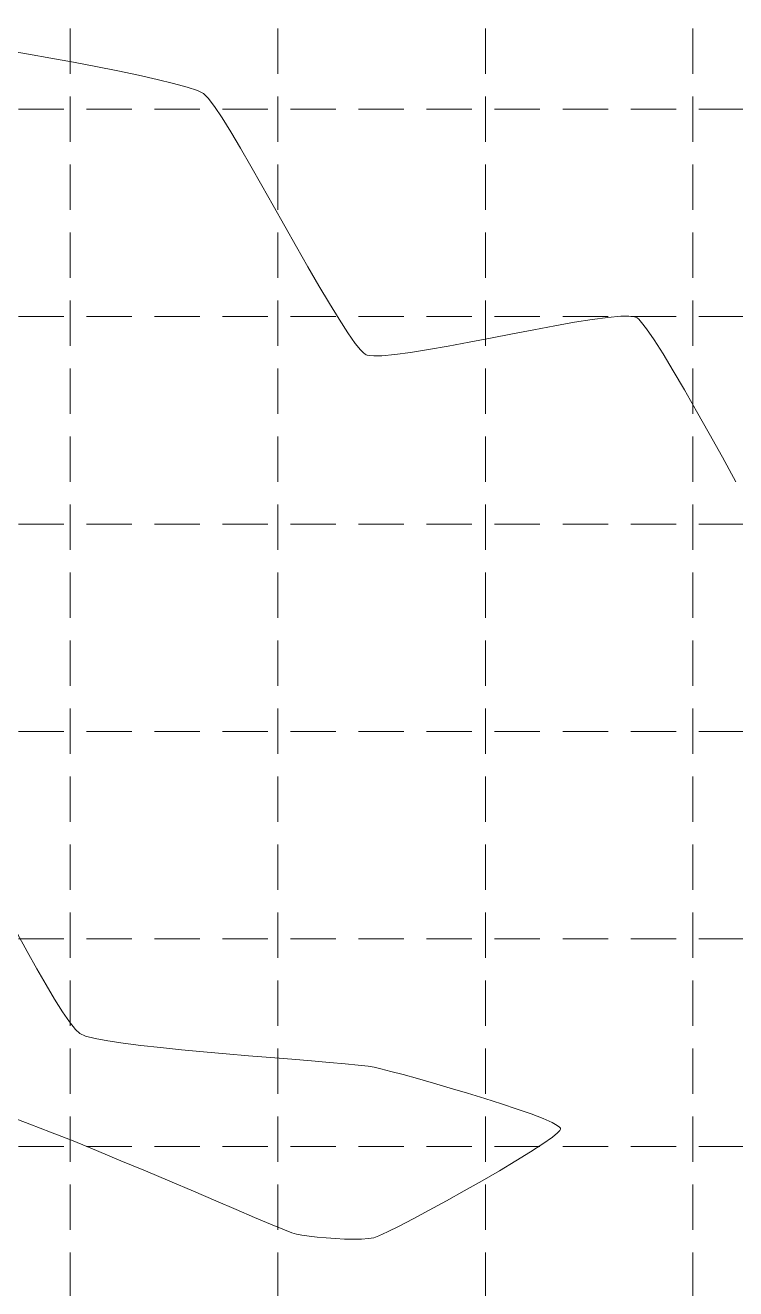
# Model space of a CAD drawing. Extents: x 2140663 to 2528301, y 336313 to 7007653.
# Drawn here: x 2527634.9 to 2527728.8, y 7006672.2 to 7006839.4 of the extents above; entities that cross this region are included whole.
import ezdxf

# ---------------------------------------------------------------- set-up
doc = ezdxf.new("R2010")
doc.units = 0
doc.header["$MEASUREMENT"] = 0
doc.linetypes.add('HIDDEN', pattern=[0.375, 0.25, -0.125])
doc.layers.add('1 EXISTING CONTOURS', color=43, linetype='Continuous')
doc.layers.add('GRID', color=254, linetype='HIDDEN')

msp = doc.modelspace()

# ---------------------------------------------------------------- linework, layer by layer
at = {"layer": '1 EXISTING CONTOURS', "color": 43, "lineweight": 0}
for points, elevation in [([(2527632.492524571, 7006836.0501443), (2527635.305674297, 7006835.56414068)], 603), ([(2527635.305674297, 7006835.56414068), (2527638.244651968, 7006835.042002284)], 603), ([(2527644.211493701, 7006833.928751747), (2527647.095059042, 7006833.357354903)], 603), ([(2527647.095059042, 7006833.357354903), (2527649.815854887, 7006832.789253875)], 603), ([(2527654.480540643, 7006831.702369854), (2527656.280131833, 7006831.203302161)], 603), ([(2527658.453064035, 7006830.343203649), (2527659.072102317, 7006829.732382655)], 603), ([(2527660.894395502, 7006827.146607152), (2527662.046819529, 7006825.29194797)], 603), ([(2527663.326207925, 7006823.142971385), (2527664.707145253, 7006820.759825061)], 603), ([(2527667.672004948, 7006815.531613846), (2527669.205096439, 7006812.806844282)], 603), ([(2527676.360552753, 7006800.482263438), (2527677.511735717, 7006798.698234308)], 603), ([(2527714.693640216, 7006800.899638461), (2527715.290777911, 7006800.841979387)], 603), ([(2527715.290777911, 7006800.841979387), (2527715.586317498, 7006800.767912955)], 603), ([(2527715.701753276, 7006800.719647414), (2527715.791532223, 7006800.666195607)], 603), ([(2527716.002069939, 7006800.492897119), (2527716.392197501, 7006800.073247859)], 603), ([(2527716.392197501, 7006800.073247859), (2527717.042340104, 7006799.23320582)], 603), ([(2527717.042340104, 7006799.23320582), (2527718.045131354, 7006797.770048044)], 603), ([(2527677.511735717, 7006798.698234308), (2527678.510313225, 7006797.281512071)], 603), ([(2527680.066344707, 7006795.744032428), (2527680.367513437, 7006795.673281276)], 603), ([(2527680.97257363, 7006795.620288154), (2527682.043536893, 7006795.641194468)], 603), ([(2527682.043536893, 7006795.641194468), (2527683.759823837, 7006795.798157231)], 603), ([(2527683.759823837, 7006795.798157231), (2527685.834655871, 7006796.079322844)], 603), ([(2527633.828728084, 7006719.165214526), (2527635.124453019, 7006716.804163997)], 602), ([(2527635.124453019, 7006716.804163997), (2527636.390914164, 7006714.536219955)], 602), ([(2527637.605165928, 7006712.415879443), (2527638.744262718, 7006710.497639502)], 602), ([(2527640.705209001, 7006707.485449499), (2527641.481167309, 7006706.50049352)], 602), ([(2527644.089645257, 7006705.304632998), (2527645.763968935, 7006704.994352228)], 602), ([(2527647.806866675, 7006704.688908528), (2527650.157471433, 7006704.389321765)], 602), ([(2527650.157471433, 7006704.389321765), (2527652.754916166, 7006704.096611806)], 602), ([(2527661.419619764, 7006703.269941437), (2527664.395753949, 7006703.014937376)], 602), ([(2527672.735716835, 7006702.325861523), (2527675.116667759, 7006702.124881241)], 602), ([(2527677.196655258, 7006701.939956575), (2527678.914812286, 7006701.772107391)], 602), ([(2527678.914812286, 7006701.772107391), (2527680.210271799, 7006701.622353557)], 602), ([(2527684.836027448, 7006700.508301878), (2527686.738195341, 7006699.982624191)], 602), ([(2527691.073839331, 7006698.737989087), (2527693.368977666, 7006698.053541764)], 602), ([(2527699.933631457, 7006695.958741245), (2527701.784366046, 7006695.30417171)], 602), ([(2527701.784366046, 7006695.30417171), (2527703.351077495, 7006694.700209236)], 602), ([(2527638.214880001, 7006692.909422807), (2527635.475120752, 7006693.96600222)], 602), ([(2527703.351077495, 7006694.700209236), (2527704.564596924, 7006694.164108867)], 602), ([(2527705.538463979, 7006693.560430298), (2527705.638100934, 7006693.425218818)], 602), ([(2527705.638100934, 7006693.425218818), (2527705.655384194, 7006693.364514632)], 602), ([(2527705.649380029, 7006693.300353264), (2527705.566249414, 7006693.138052479)], 602), ([(2527705.655384194, 7006693.364514632), (2527705.649380029, 7006693.300353264)], 602), ([(2527647.517858797, 7006689.123300637), (2527644.300665731, 7006690.456549586)], 602), ([(2527701.70264698, 7006690.281872376), (2527699.765682964, 7006689.083011777)], 602), ([(2527703.338089538, 7006691.35038115), (2527701.70264698, 7006690.281872376)], 602), ([(2527699.765682964, 7006689.083011777), (2527697.605187917, 7006687.794727547)], 602), ([(2527653.978761799, 7006686.400790218), (2527650.765363055, 7006687.760873371)], 602), ([(2527660.045575915, 7006683.813745975), (2527657.093638321, 7006685.074573611)], 602), ([(2527695.299152267, 7006686.457947872), (2527692.925566443, 7006685.113600943)], 602), ([(2527662.770157874, 7006682.649829745), (2527660.045575915, 7006683.813745975)], 602), ([(2527690.56242087, 7006683.802614951), (2527688.287705977, 7006682.565918083)], 602), ([(2527665.20296749, 7006681.614347352), (2527662.770157874, 7006682.649829745)], 602), ([(2527688.287705977, 7006682.565918083), (2527686.179412191, 7006681.444438531)], 602), ([(2527668.93560287, 7006680.05477379), (2527667.279588058, 7006680.738821222)], 602), ([(2527671.46199379, 7006679.255310797), (2527670.728148401, 7006679.387204736)], 602), ([(2527673.473524629, 7006679.003441091), (2527672.393798394, 7006679.125223806)], 602), ([(2527674.651134906, 7006678.896459975), (2527673.473524629, 7006679.003441091)], 602), ([(2527675.876591641, 7006678.810777792), (2527674.651134906, 7006678.896459975)], 602), ([(2527679.339664731, 7006678.746498093), (2527678.27089414, 7006678.729299522)], 602), ([(2527680.970256666, 7006678.929257277), (2527680.256131435, 7006678.810984902)], 602), ([(2527681.632961749, 7006679.180585667), (2527680.970256666, 7006678.929257277)], 602), ([(2527682.774049649, 7006679.710844134), (2527681.632961749, 7006679.180585667)], 602)]:
    msp.add_lwpolyline(points, dxfattribs=dict(at, elevation=elevation))
at = {"layer": '1 EXISTING CONTOURS', "color": 43, "lineweight": 0, "extrusion": (-0.1802521485714083, -0.9836204364160959, 0), "elevation": -7347678.36631966}
msp.add_lwpolyline([(1223239.562300237, 603), (1223242.604791165, 603)], dxfattribs=at)
at = {"layer": '1 EXISTING CONTOURS', "color": 43, "lineweight": 0, "extrusion": (-0.186577680093461, -0.9824402115604502, 0), "elevation": -7355397.40041397}
msp.add_lwpolyline([(1175937.467317751, 603), (1175940.494662768, 603)], dxfattribs=at)
at = {"layer": '1 EXISTING CONTOURS', "color": 43, "lineweight": 0, "extrusion": (-0.217877082930197, -0.9759762172992887, 0), "elevation": -7389219.129452139}
msp.add_lwpolyline([(940297.817233006, 603.0000000000003), (940300.3643001809, 603.0000000000003)], dxfattribs=at)
at = {"layer": '1 EXISTING CONTOURS', "color": 43, "lineweight": 0, "extrusion": (-0.2371748748815088, -0.9714669725342908, 0), "elevation": -7406401.716124444}
msp.add_lwpolyline([(793686.170695473, 603), (793688.4134981933, 603)], dxfattribs=at)
at = {"layer": '1 EXISTING CONTOURS', "color": 43, "lineweight": 0, "extrusion": (0.3206082966193207, 0.9472118665530209, 0), "elevation": 7447341.23711399}
msp.add_lwpolyline([(-147777.8063183273, 603.0000000000007), (-147779.2296791393, 603.0000000000007)], dxfattribs=at)
at = {"layer": '1 EXISTING CONTOURS', "color": 43, "lineweight": 0, "extrusion": (0.439708146462034, 0.8981407161101885, 0), "elevation": 7404551.635393402}
msp.add_lwpolyline([(810768.3279062416, 603.0000000000003), (810767.4096671105, 603.0000000000003)], dxfattribs=at)
at = {"layer": '1 EXISTING CONTOURS', "color": 43, "lineweight": 0, "extrusion": (0.7971491101840148, 0.6037824907471511, 0), "elevation": 6245522.288234107}
msp.add_lwpolyline([(4059331.796066163, 603.0000000000007), (4059330.434236395, 603.0000000000007)], dxfattribs=at)
at = {"layer": '1 EXISTING CONTOURS', "color": 43, "lineweight": 0, "extrusion": (0.8320721023404839, 0.554667482827944, 0), "elevation": 5989655.29042259}
msp.add_lwpolyline([(4428175.891838487, 603.0000000000007), (4428174.088876804, 603.0000000000007)], dxfattribs=at)
at = {"layer": '1 EXISTING CONTOURS', "color": 43, "lineweight": 0, "extrusion": (0.8592514663267862, 0.5115534357379177, 0), "elevation": 5756262.871819567}
msp.add_lwpolyline([(4727590.701967038, 603), (4727588.200980227, 603)], dxfattribs=at)
at = {"layer": '1 EXISTING CONTOURS', "color": 43, "lineweight": 0, "extrusion": (0.8688525657751212, 0.4950709231473697, 0), "elevation": 5665041.188117121}
msp.add_lwpolyline([(4836520.895126962, 603), (4836517.951971238, 603)], dxfattribs=at)
at = {"layer": '1 EXISTING CONTOURS', "color": 43, "lineweight": 0, "extrusion": (0.8708323865837087, 0.4915800590716861, 0), "elevation": 5645585.664237702}
msp.add_lwpolyline([(4859213.935458831, 603.0000000000007), (4859210.868229301, 603.0000000000007)], dxfattribs=at)
at = {"layer": '1 EXISTING CONTOURS', "color": 43, "lineweight": 0, "extrusion": (0.8710399980277495, 0.4912120945536848, 0), "elevation": 5643532.174417568}
msp.add_lwpolyline([(4861592.528880185, 603), (4861589.408072119, 603)], dxfattribs=at)
at = {"layer": '1 EXISTING CONTOURS', "color": 43, "lineweight": 0, "extrusion": (0.8693499168206101, 0.4941970478705821, 0), "elevation": 5660175.206619836}
msp.add_lwpolyline([(4842202.350865918, 603.0000000000007), (4842199.300563593, 603.0000000000007)], dxfattribs=at)
at = {"layer": '1 EXISTING CONTOURS', "color": 43, "lineweight": 0, "extrusion": (0.8662243236364991, 0.4996553023240018, 0), "elevation": 5690519.669373262}
msp.add_lwpolyline([(4806502.192706091, 603.0000000000007), (4806499.277683086, 603.0000000000007)], dxfattribs=at)
at = {"layer": '1 EXISTING CONTOURS', "color": 43, "lineweight": 0, "extrusion": (0.8611709795731688, 0.5083153980955022, 0), "elevation": 5738426.066064184}
msp.add_lwpolyline([(4749201.585341175, 603), (4749198.870200994, 603)], dxfattribs=at)
at = {"layer": '1 EXISTING CONTOURS', "color": 43, "lineweight": 0, "extrusion": (0.8532047547245621, 0.5215761176620339, 0), "elevation": 5811205.281999917}
msp.add_lwpolyline([(4659862.315010985, 603), (4659859.864030316, 603)], dxfattribs=at)
at = {"layer": '1 EXISTING CONTOURS', "color": 43, "lineweight": 0, "extrusion": (0.1583278803716122, -0.9873865921193342, 0), "elevation": -6518213.881029299}
msp.add_lwpolyline([(3605196.298170943, 603), (3605198.689412247, 603)], dxfattribs=at)
at = {"layer": '1 EXISTING CONTOURS', "color": 43, "lineweight": 0, "extrusion": (0.132429287441345, -0.9911924554937743, 0), "elevation": -6610344.934979226}
msp.add_lwpolyline([(3433352.534998021, 603.0000000000007), (3433354.619502469, 603.0000000000007)], dxfattribs=at)
at = {"layer": '1 EXISTING CONTOURS', "color": 43, "lineweight": 0, "extrusion": (0.08807114896242621, -0.9961141865872799, 0), "elevation": -6756955.119681845}
msp.add_lwpolyline([(3134986.700652767, 603.0000000000007), (3134988.413169895, 603.0000000000007)], dxfattribs=at)
at = {"layer": '1 EXISTING CONTOURS', "color": 43, "lineweight": 0, "extrusion": (0.01437429103562558, -0.9998966845415697, 0), "elevation": -6969742.882129974}
msp.add_lwpolyline([(2628170.275515413, 603.0000000000007), (2628171.336997948, 603.0000000000007)], dxfattribs=at)
at = {"layer": '1 EXISTING CONTOURS', "color": 43, "lineweight": 0, "extrusion": (-0.3857544101037756, -0.9226015039471203, 0), "elevation": -7439562.361244355}
msp.add_lwpolyline([(-370830.0954538439, 603), (-370829.9703339753, 603)], dxfattribs=at)
at = {"layer": '1 EXISTING CONTOURS', "color": 43, "lineweight": 0, "extrusion": (-0.6355203696016954, -0.772084101520893, 0), "elevation": -7016254.270978233}
msp.add_lwpolyline([(-2501355.373300707, 603.0000000000007), (-2501355.100613167, 603.0000000000007)], dxfattribs=at)
at = {"layer": '1 EXISTING CONTOURS', "color": 43, "lineweight": 0, "extrusion": (0.1893097072459861, -0.9819174276600039, 0), "elevation": -6401579.598367989}
msp.add_lwpolyline([(3808446.977465733, 603.0000000000003), (3808449.883815404, 603.0000000000003)], dxfattribs=at)
at = {"layer": '1 EXISTING CONTOURS', "color": 43, "lineweight": 0, "extrusion": (0.1839889723658402, -0.9829283076846258, 0), "elevation": -6422111.864634856}
msp.add_lwpolyline([(3773723.767035831, 603.0000000000007), (3773726.569788315, 603.0000000000007)], dxfattribs=at)
at = {"layer": '1 EXISTING CONTOURS', "color": 43, "lineweight": 0, "extrusion": (0.1742642025866471, -0.9846989325153349, 0), "elevation": -6459099.626331627}
msp.add_lwpolyline([(3710062.673666397, 603), (3710065.304588472, 603)], dxfattribs=at)
at = {"layer": '1 EXISTING CONTOURS', "color": 43, "lineweight": 0, "extrusion": (0.7766859923094812, 0.6298879815889779, 0), "elevation": 6376709.889076754}
msp.add_lwpolyline([(3849926.984535547, 603), (3849925.917826988, 603)], dxfattribs=at)
at = {"layer": '1 EXISTING CONTOURS', "color": 43, "lineweight": 0, "extrusion": (0.1844695362613019, -0.9828382319545471, 0), "elevation": -6420265.950594499}
msp.add_lwpolyline([(3776851.734554242, 603), (3776854.541099048, 603)], dxfattribs=at)
at = {"layer": '1 EXISTING CONTOURS', "color": 43, "lineweight": 0, "extrusion": (0.1895378828928466, -0.9818734088203518, 0), "elevation": -6400694.403201622}
msp.add_lwpolyline([(3809928.642088599, 603.0000000000007), (3809931.55033803, 603.0000000000007)], dxfattribs=at)
at = {"layer": '1 EXISTING CONTOURS', "color": 43, "lineweight": 0, "extrusion": (0.1910736200263162, -0.9815757086083778, 0), "elevation": -6394726.600711217}
msp.add_lwpolyline([(3819939.654444042, 603.0000000000007), (3819942.595977785, 603.0000000000007)], dxfattribs=at)
at = {"layer": '1 EXISTING CONTOURS', "color": 43, "lineweight": 0, "extrusion": (0.8441488765252553, 0.5361088268823312, 0), "elevation": 5890176.480672438}
msp.add_lwpolyline([(4559648.50976105, 603), (4559646.290632136, 603)], dxfattribs=at)
at = {"layer": '1 EXISTING CONTOURS', "color": 43, "lineweight": 0, "extrusion": (0.7087652126168985, 0.705444450955653, 0), "elevation": 6734436.749768371}
msp.add_lwpolyline([(3183036.324890825, 603), (3183035.727631261, 603)], dxfattribs=at)
at = {"layer": '1 EXISTING CONTOURS', "color": 43, "lineweight": 0, "extrusion": (0.6038439705018444, 0.7971025400088548, 0), "elevation": 7111459.000562295}
msp.add_lwpolyline([(2216191.702748076, 603.0000000000007), (2216191.403530193, 603.0000000000007)], dxfattribs=at)
at = {"layer": '1 EXISTING CONTOURS', "color": 43, "lineweight": 0, "extrusion": (-0.4830401156421302, -0.8755982221775221, 0), "elevation": -7356108.751775297}
msp.add_lwpolyline([(-1171331.501247364, 603), (-1171331.380268124, 603)], dxfattribs=at)
at = {"layer": '1 EXISTING CONTOURS', "color": 43, "lineweight": 0, "extrusion": (-0.3659933276126648, -0.9306174746602434, 0), "elevation": -7445760.5993933}
msp.add_lwpolyline([(-212137.3773485022, 603), (-212137.2501699384, 603)], dxfattribs=at)
at = {"layer": '1 EXISTING CONTOURS', "color": 43, "lineweight": 0, "extrusion": (-0.08724922524215571, -0.9961865150134507, 0), "elevation": -7200613.516902757}
msp.add_lwpolyline([(1906703.602457249, 603.0000000000003), (1906704.209833663, 603.0000000000003)], dxfattribs=at)
at = {"layer": '1 EXISTING CONTOURS', "color": 43, "lineweight": 0, "extrusion": (0.1595383520467019, -0.9871917312387816, 0), "elevation": -6513788.31943104}
msp.add_lwpolyline([(3613163.254764132, 603.0000000000007), (3613165.653517168, 603.0000000000007)], dxfattribs=at)
at = {"layer": '1 EXISTING CONTOURS', "color": 43, "lineweight": 0, "extrusion": (0.1750538360621039, -0.9845588628822263, 0), "elevation": -6456122.040840696}
msp.add_lwpolyline([(3715224.421738666, 603.0000000000007), (3715227.058328948, 603.0000000000007)], dxfattribs=at)
at = {"layer": '1 EXISTING CONTOURS', "color": 43, "lineweight": 0, "extrusion": (0.8554699974460679, 0.5178523761359259, 0), "elevation": 5790873.871604217}
msp.add_lwpolyline([(4685118.255958295, 603), (4685115.648020965, 603)], dxfattribs=at)
at = {"layer": '1 EXISTING CONTOURS', "color": 43, "lineweight": 0, "extrusion": (0.8629279107059388, 0.5053270435318926, 0), "elevation": 5721962.971323479}
msp.add_lwpolyline([(4769032.248471623, 603), (4769029.309212582, 603)], dxfattribs=at)
at = {"layer": '1 EXISTING CONTOURS', "color": 43, "lineweight": 0, "extrusion": (0.8682344356143251, 0.4961541744392307, 0), "elevation": 5671104.013663272}
msp.add_lwpolyline([(4829397.484525173, 603.0000000000007), (4829394.27186206, 603.0000000000007)], dxfattribs=at)
at = {"layer": '1 EXISTING CONTOURS', "color": 43, "lineweight": 0, "extrusion": (0.8722288777181392, 0.4890979297385702, 0), "elevation": 5631759.24640291}
msp.add_lwpolyline([(4875218.718933236, 603), (4875215.291002264, 603)], dxfattribs=at)
at = {"layer": '1 EXISTING CONTOURS', "color": 43, "lineweight": 0, "extrusion": (0.8753718285561897, 0.4834502681457454, 0), "elevation": 5600131.810371462}
msp.add_lwpolyline([(4911513.010217184, 603.0000000000007), (4911509.425277063, 603.0000000000007)], dxfattribs=at)
at = {"layer": '1 EXISTING CONTOURS', "color": 43, "lineweight": 0, "extrusion": (0.8779388852175841, 0.478772716247392, 0), "elevation": 5573846.041558996}
msp.add_lwpolyline([(4941319.806804338, 603.0000000000007), (4941316.123187624, 603.0000000000007)], dxfattribs=at)
at = {"layer": '1 EXISTING CONTOURS', "color": 43, "lineweight": 0, "extrusion": (0.8677793428716027, 0.4969497078028414, 0), "elevation": 5675415.387758272}
msp.add_lwpolyline([(4824173.970033239, 602), (4824171.526623482, 602)], dxfattribs=at)
at = {"layer": '1 EXISTING CONTOURS', "color": 43, "lineweight": 0, "extrusion": (0.847431720325878, 0.5309043975948239, 0), "elevation": 5861894.665283525}
msp.add_lwpolyline([(4595774.205979897, 602), (4595772.245182008, 602)], dxfattribs=at)
at = {"layer": '1 EXISTING CONTOURS', "color": 43, "lineweight": 0, "extrusion": (0.8264773150446383, 0.5629700238170822, 0), "elevation": 6033603.983401507}
msp.add_lwpolyline([(4367900.475966258, 602.0000000000003), (4367898.841864934, 602.0000000000003)], dxfattribs=at)
at = {"layer": '1 EXISTING CONTOURS', "color": 43, "lineweight": 0, "extrusion": (-0.680029349188874, -0.7331848908984393, 0), "elevation": -6856081.732542732}
msp.add_lwpolyline([(-2911537.517888038, 602), (-2911536.687236766, 602)], dxfattribs=at)
at = {"layer": '1 EXISTING CONTOURS', "color": 43, "lineweight": 0, "extrusion": (-0.3872055311096334, -0.9219934255069865, 0), "elevation": -7438853.805094624}
msp.add_lwpolyline([(-382565.9039448705, 602.0000000000007), (-382565.0855286038, 602.0000000000007)], dxfattribs=at)
at = {"layer": '1 EXISTING CONTOURS', "color": 43, "lineweight": 0, "extrusion": (-0.2446443156703285, -0.9696128912149409, 0), "elevation": -7412165.54688568}
msp.add_lwpolyline([(736684.3854712243, 602.0000000000007), (736685.6693676943, 602.0000000000007)], dxfattribs=at)
at = {"layer": '1 EXISTING CONTOURS', "color": 43, "lineweight": 0, "extrusion": (-0.1478712495984286, -0.9890066195643987, 0), "elevation": -7303443.758409548}
msp.add_lwpolyline([(1463768.169396774, 602), (1463770.235002503, 602)], dxfattribs=at)
at = {"layer": '1 EXISTING CONTOURS', "color": 43, "lineweight": 0, "extrusion": (-0.1017935038462353, -0.994805550132641, 0), "elevation": -7227606.753876046}
msp.add_lwpolyline([(1801286.028990775, 602.0000000000007), (1801288.826942257, 602.0000000000007)], dxfattribs=at)
at = {"layer": '1 EXISTING CONTOURS', "color": 43, "lineweight": 0, "extrusion": (-0.09443409736757952, -0.9955311151613346, 0), "elevation": -7214088.528583673}
msp.add_lwpolyline([(1854687.986832028, 602), (1854690.908411779, 602)], dxfattribs=at)
at = {"layer": '1 EXISTING CONTOURS', "color": 43, "lineweight": 0, "extrusion": (-0.08910981156441047, -0.9960218077346275, 0), "elevation": -7204068.689988142}
msp.add_lwpolyline([(1893236.903802689, 602), (1893239.888438532, 602)], dxfattribs=at)
at = {"layer": '1 EXISTING CONTOURS', "color": 43, "lineweight": 0, "extrusion": (-0.08298037716814632, -0.9965511813273978, 0), "elevation": -7192284.711660239}
msp.add_lwpolyline([(1937528.08070311, 602), (1937531.009442738, 602)], dxfattribs=at)
at = {"layer": '1 EXISTING CONTOURS', "color": 43, "lineweight": 0, "extrusion": (-0.08187037020098549, -0.9966429864716622, 0), "elevation": -7190122.234689394}
msp.add_lwpolyline([(1945540.551198833, 602.0000000000007), (1945543.360907707, 602.0000000000007)], dxfattribs=at)
at = {"layer": '1 EXISTING CONTOURS', "color": 43, "lineweight": 0, "extrusion": (-0.08213743871922667, -0.9966210117996938, 0), "elevation": -7190643.325811582}
msp.add_lwpolyline([(1943616.546520476, 602), (1943619.176454298, 602)], dxfattribs=at)
at = {"layer": '1 EXISTING CONTOURS', "color": 43, "lineweight": 0, "extrusion": (-0.08855731734878516, -0.9960710825759307, 0), "elevation": -7203017.498278904}
msp.add_lwpolyline([(1897249.346217981, 602), (1897251.434409814, 602)], dxfattribs=at)
at = {"layer": '1 EXISTING CONTOURS', "color": 43, "lineweight": 0, "extrusion": (-0.1588624259601668, -0.9873007290679222, 0), "elevation": -7319275.030366342}
msp.add_lwpolyline([(1382478.896745784, 602.0000000000007), (1382479.719083831, 602.0000000000007)], dxfattribs=at)
at = {"layer": '1 EXISTING CONTOURS', "color": 43, "lineweight": 0, "extrusion": (-0.232138473480697, -0.9726827484488721, 0), "elevation": -7402069.678454022}
msp.add_lwpolyline([(832106.7354215824, 602.0000000000007), (832107.6470009454, 602.0000000000007)], dxfattribs=at)
at = {"layer": '1 EXISTING CONTOURS', "color": 43, "lineweight": 0, "extrusion": (-0.2495497229403199, -0.9683619859228313, 0), "elevation": -7415805.486401254}
msp.add_lwpolyline([(699190.709854539, 602.0000000000007), (699192.0464861002, 602.0000000000007)], dxfattribs=at)
at = {"layer": '1 EXISTING CONTOURS', "color": 43, "lineweight": 0, "extrusion": (-0.2592198091519379, -0.9658183527678654, 0), "elevation": -7422425.924057169}
msp.add_lwpolyline([(625007.1454730944, 602), (625008.836101542, 602)], dxfattribs=at)
at = {"layer": '1 EXISTING CONTOURS', "color": 43, "lineweight": 0, "extrusion": (-0.2726858791053505, -0.9621031188685245, 0), "elevation": -7430432.386566502}
msp.add_lwpolyline([(521267.1499510224, 602), (521269.3350878134, 602)], dxfattribs=at)
at = {"layer": '1 EXISTING CONTOURS', "color": 43, "lineweight": 0, "extrusion": (-0.2789675405174166, -0.9603005317803711, 0), "elevation": -7433680.28617256}
msp.add_lwpolyline([(472699.2426572095, 602), (472701.5683011049, 602)], dxfattribs=at)
at = {"layer": '1 EXISTING CONTOURS', "color": 43, "lineweight": 0, "extrusion": (-0.2936754414851174, -0.9559051914643635, 0), "elevation": -7440060.510477342}
msp.add_lwpolyline([(358540.0696090073, 602), (358542.4629328859, 602)], dxfattribs=at)
at = {"layer": '1 EXISTING CONTOURS', "color": 43, "lineweight": 0, "extrusion": (-0.3033724074714239, -0.9528720703142644, 0), "elevation": -7443319.327358065}
msp.add_lwpolyline([(282931.9498894275, 602), (282934.2705306686, 602)], dxfattribs=at)
at = {"layer": '1 EXISTING CONTOURS', "color": 43, "lineweight": 0, "extrusion": (-0.3159763884433962, -0.9487670535733564, 0), "elevation": -7446415.776156757}
msp.add_lwpolyline([(184245.7572554769, 602.0000000000007), (184247.9343850883, 602.0000000000007)], dxfattribs=at)
at = {"layer": '1 EXISTING CONTOURS', "color": 43, "lineweight": 0, "extrusion": (-0.3450390756431253, -0.9385883209796175, 0), "elevation": -7448534.133066475}
msp.add_lwpolyline([(-45174.07270156546, 602), (-45176.6849024375, 602)], dxfattribs=at)
at = {"layer": '1 EXISTING CONTOURS', "color": 43, "lineweight": 0, "extrusion": (-0.4818228554893285, -0.8762686436978728, 0), "elevation": -7357652.223136974}
msp.add_lwpolyline([(-1161037.13920308, 602), (-1161036.374556524, 602)], dxfattribs=at)
at = {"layer": '1 EXISTING CONTOURS', "color": 43, "lineweight": 0, "extrusion": (-0.6122223063958232, -0.7906856818934938, 0), "elevation": -7087609.990295499}
msp.add_lwpolyline([(-2291033.898732052, 602.0000000000003), (-2291033.514469049, 602.0000000000003)], dxfattribs=at)
at = {"layer": '1 EXISTING CONTOURS', "color": 43, "lineweight": 0, "extrusion": (-0.3700381011625805, -0.9290165788014721, 0), "elevation": -7444656.320884681}
msp.add_lwpolyline([(-244522.343057293, 602), (-244525.5327964537, 602)], dxfattribs=at)
at = {"layer": '1 EXISTING CONTOURS', "color": 43, "lineweight": 0, "extrusion": (-0.377406960571834, -0.926047507481085, 0), "elevation": -7442478.78590022}
msp.add_lwpolyline([(-303655.0444437852, 602), (-303658.4162634192, 602)], dxfattribs=at)
at = {"layer": '1 EXISTING CONTOURS', "color": 43, "lineweight": 0, "extrusion": (0.5812962881615571, -0.8136919720444561, 0), "elevation": -4231943.934393445}
msp.add_lwpolyline([(6129737.131680135, 602), (6129735.588183681, 602)], dxfattribs=at)
at = {"layer": '1 EXISTING CONTOURS', "color": 43, "lineweight": 0, "extrusion": (0.6408861485123766, -0.7676359453835991, 0), "elevation": -3758617.965667315}
msp.add_lwpolyline([(6430849.798709865, 602), (6430848.914063415, 602)], dxfattribs=at)
at = {"layer": '1 EXISTING CONTOURS', "color": 43, "lineweight": 0, "extrusion": (0.7410045216821218, -0.6715000363712945, 0), "elevation": -2831953.442972857}
msp.add_lwpolyline([(6889345.677008387, 602), (6889345.240459212, 602)], dxfattribs=at)
at = {"layer": '1 EXISTING CONTOURS', "color": 43, "lineweight": 0, "extrusion": (-0.3868644734586615, -0.9221365837963227, 0), "elevation": -7438981.397968835}
msp.add_lwpolyline([(-379799.3294974761, 602.0000000000003), (-379802.8512146664, 602.0000000000003)], dxfattribs=at)
at = {"layer": '1 EXISTING CONTOURS', "color": 43, "lineweight": 0, "extrusion": (0.5015156695660157, -0.8651485613348444, 0), "elevation": -4794145.908404719}
msp.add_lwpolyline([(5700797.667430673, 602), (5700795.001951294, 602)], dxfattribs=at)
at = {"layer": '1 EXISTING CONTOURS', "color": 43, "lineweight": 0, "extrusion": (0.3917395350910864, 0.9200761580687871, 0), "elevation": 7436867.098943167}
msp.add_lwpolyline([(419158.5260130581, 602.0000000000007), (419161.9114681594, 602.0000000000007)], dxfattribs=at)
at = {"layer": '1 EXISTING CONTOURS', "color": 43, "lineweight": 0, "extrusion": (0.4851133213647412, -0.8744512939177741, 0), "elevation": -4900787.353151055}
msp.add_lwpolyline([(5609380.636604222, 602), (5609377.934171749, 602)], dxfattribs=at)
at = {"layer": '1 EXISTING CONTOURS', "color": 43, "lineweight": 0, "extrusion": (0.3884940073714734, 0.9214512500596295, 0), "elevation": 7438298.316304463}
msp.add_lwpolyline([(392931.3040859341, 602.0000000000007), (392933.557727207, 602.0000000000007)], dxfattribs=at)
at = {"layer": '1 EXISTING CONTOURS', "color": 43, "lineweight": 0, "extrusion": (0.3663499945772441, 0.9304771257119938, 0), "elevation": 7445567.019000655}
msp.add_lwpolyline([(214957.8156337021, 602.0000000000003), (214959.0741196098, 602.0000000000003)], dxfattribs=at)
at = {"layer": '1 EXISTING CONTOURS', "color": 43, "lineweight": 0, "extrusion": (0.4460613858402872, -0.8950023687467215, 0), "elevation": -5143493.257097885}
msp.add_lwpolyline([(5387693.054492665, 602), (5387691.332172874, 602)], dxfattribs=at)
at = {"layer": '1 EXISTING CONTOURS', "color": 43, "lineweight": 0, "extrusion": (-0.4598953105716957, 0.8879731433518492, 0), "elevation": 5059273.926174604}
msp.add_lwpolyline([(-5466857.381106666, 602), (-5466855.282076683, 602)], dxfattribs=at)
at = {"layer": '1 EXISTING CONTOURS', "color": 43, "lineweight": 0, "extrusion": (-0.3153184428929097, -0.9489859216930412, 0), "elevation": -7446261.29441986}
msp.add_lwpolyline([(189388.7014651862, 602), (189388.0464995373, 602)], dxfattribs=at)
at = {"layer": '1 EXISTING CONTOURS', "color": 43, "lineweight": 0, "extrusion": (-0.1382666600094098, -0.9903950377146699, 0), "elevation": -7288873.055969113}
msp.add_lwpolyline([(1534604.075383941, 602), (1534603.134542592, 602)], dxfattribs=at)
at = {"layer": '1 EXISTING CONTOURS', "color": 43, "lineweight": 0, "extrusion": (-0.04726792263916505, -0.9988822470588704, 0), "elevation": -7118325.062721117}
msp.add_lwpolyline([(2193660.632095482, 602.0000000000007), (2193659.407461038, 602.0000000000007)], dxfattribs=at)
at = {"layer": '1 EXISTING CONTOURS', "color": 43, "lineweight": 0, "extrusion": (-0.02014245435191747, -0.9997971201862312, 0), "elevation": -7056170.859811607}
msp.add_lwpolyline([(2386033.749533807, 602.0000000000003), (2386032.578259286, 602.0000000000003)], dxfattribs=at)
at = {"layer": '1 EXISTING CONTOURS', "color": 43, "lineweight": 0, "extrusion": (0.07019104609579561, -0.9975335668778159, 0), "elevation": -6811976.78491543}
msp.add_lwpolyline([(3013252.017225697, 602.0000000000007), (3013251.098493, 602.0000000000007)], dxfattribs=at)
at = {"layer": 'GRID', "color": 253, "linetype": 'HIDDEN', "lineweight": 0, "ltscale": 24}
for p, q in [((2527640.809458301, 7006031.973076862), (2527640.809458301, 7007624.562990395)), ((2527668.266930372, 7006031.968759974), (2527668.266930372, 7007624.562990395)), ((2527695.724402441, 7006031.964443088), (2527695.724402441, 7007624.562990395)), ((2527723.181874511, 7006031.960126197), (2527723.181874511, 7007624.562990395)), ((2527228.947377252, 7006828.296300367), (2528272.331315909, 7006828.296300367)), ((2527228.947377252, 7006800.838828297), (2528272.331315909, 7006800.838828297)), ((2527228.947377252, 7006773.381356229), (2528272.331315909, 7006773.381356229)), ((2527228.947377252, 7006745.923884156), (2528272.331315909, 7006745.923884156)), ((2527228.947377252, 7006718.466412088), (2528272.331315909, 7006718.466412088)), ((2527228.947377252, 7006691.00894002), (2528272.331315909, 7006691.00894002))]:
    msp.add_line(p, q, dxfattribs=at)

doc.saveas('drawing.dxf')
